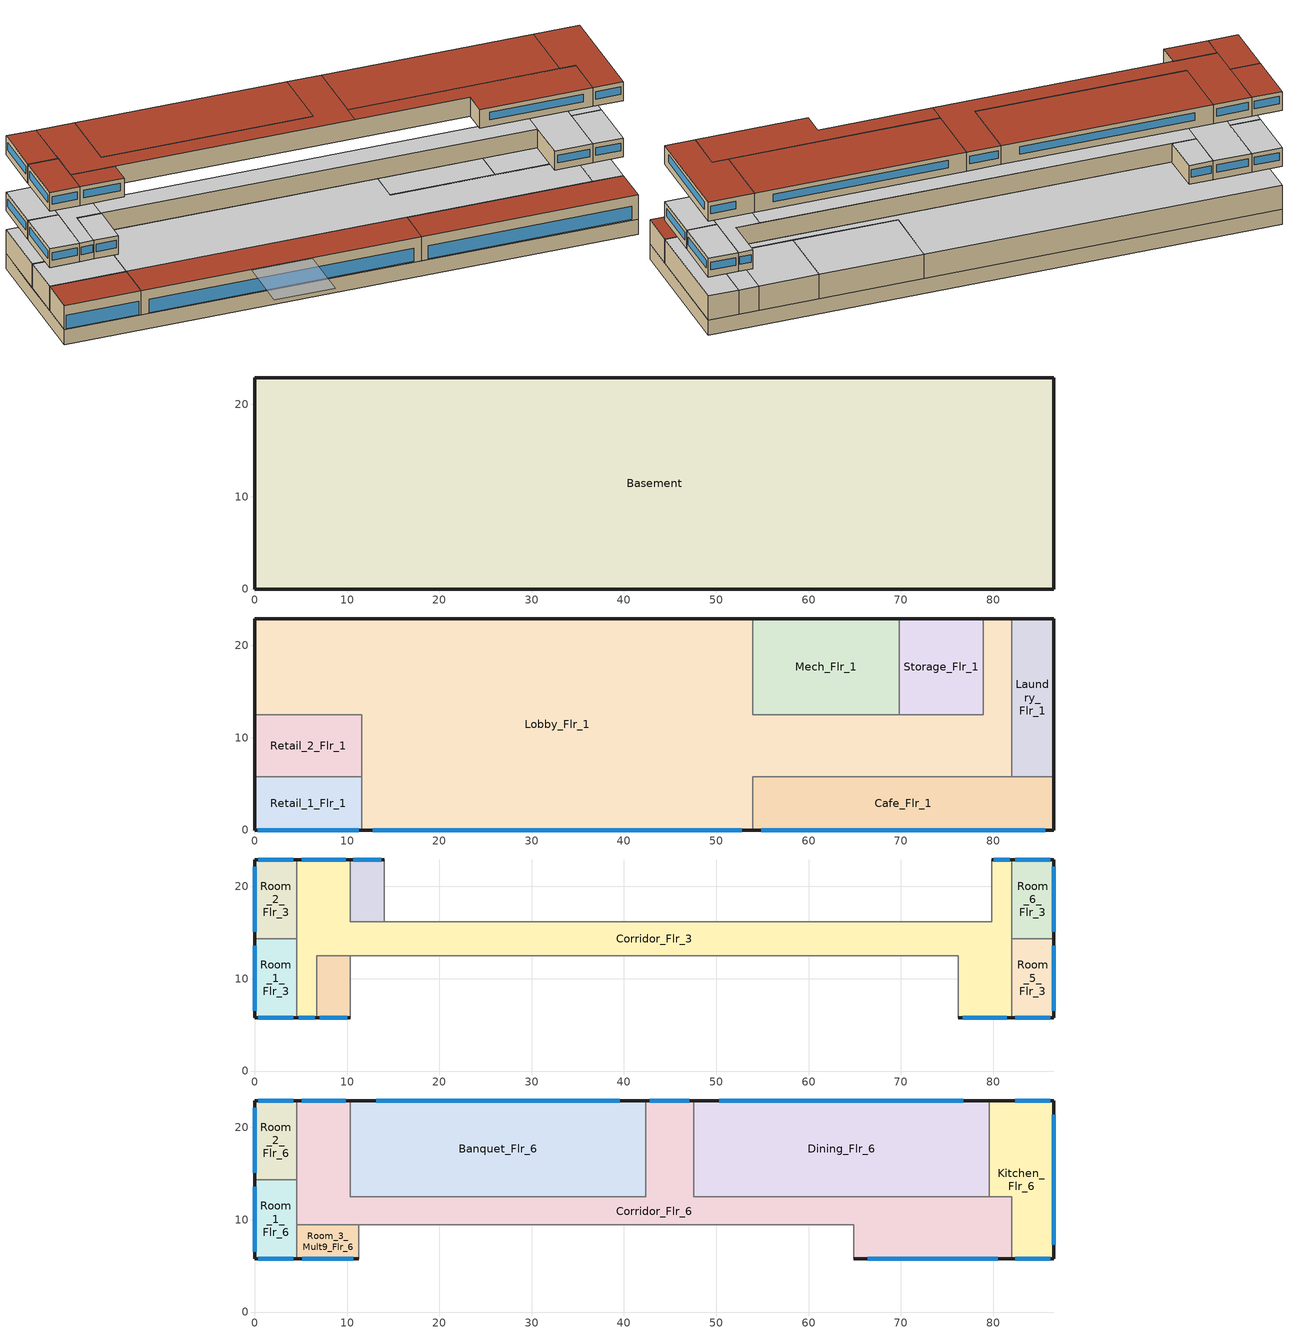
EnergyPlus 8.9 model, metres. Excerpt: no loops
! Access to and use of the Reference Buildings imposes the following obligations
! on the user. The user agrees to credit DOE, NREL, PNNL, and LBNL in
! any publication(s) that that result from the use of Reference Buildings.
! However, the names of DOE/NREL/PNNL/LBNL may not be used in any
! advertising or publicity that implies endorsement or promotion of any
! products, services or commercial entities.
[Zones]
Basement
 floor ground (ext-slab): 86.56,22.86 86.56,0 0,0 0,22.86 z-2.44
 wall ground (Underground Wall Non-res): 86.56,0 86.56,22.86 0,22.86 0,0 86.56,0 z-2.44:0
Cafe_Flr_1
 floor to Basement (INT-FLOOR-TOPSIDE): 86.56,5.79 86.56,0 53.95,0 53.95,5.79 z0
 wall outside (Mass Non-res Ext Wall): 53.95,0 86.56,0 86.56,5.79 z0:3.96
 wall to Lobby_Flr_1 (int-walls): 81.99,5.79 53.95,5.79 53.95,0 z0:3.96
 wall to Laundry_Flr_1 (int-walls): 86.56,5.79 81.99,5.79 z0:3.96
 window (Window Non-res Fixed): 54.88,0 85.63,0 z0.15:2.29
 roof outside (IEAD Res Roof): 53.95,5.79 53.95,0 86.56,0 86.56,5.79 z3.96
Laundry_Flr_1
 floor to Basement (INT-FLOOR-TOPSIDE): 86.56,22.86 86.56,5.79 81.99,5.79 81.99,22.86 z0
 wall outside (Mass Non-res Ext Wall): 86.56,5.79 86.56,22.86 81.99,22.86 z0:3.96
 wall to Lobby_Flr_1 (int-walls): 81.99,22.86 81.99,5.79 z0:3.96
 ceiling adiabatic (INT-FLOOR-UNDERSIDE): 81.99,22.86 81.99,5.79 86.56,5.79 86.56,22.86 z3.96
Lobby_Flr_1
 floor to Basement (INT-FLOOR-TOPSIDE): 0,12.5 0,22.86 53.95,22.86 53.95,0 11.58,0 11.58,12.5 z0; 53.95,12.5 78.94,12.5 78.94,22.86 81.99,22.86 81.99,5.79 53.95,5.79 z0
 wall outside (Mass Non-res Ext Wall): 53.95,22.86 0,22.86 0,12.5 / 11.58,0 53.95,0 / 81.99,22.86 78.94,22.86 z0:3.96
 wall to Mech_Flr_1 (int-walls): 69.8,12.5 53.95,12.5 53.95,22.86 z0:3.96
 wall to Retail_2_Flr_1 (int-walls): 0,12.5 11.58,12.5 11.58,5.79 z0:3.96
 wall to Retail_1_Flr_1 (int-walls): 11.58,5.79 11.58,0 z0:3.96
 wall to Storage_Flr_1 (int-walls): 78.94,22.86 78.94,12.5 69.8,12.5 z0:3.96
 window (Window Non-res Fixed): 12.79,0 52.74,0 z0.15:2.29
 ceiling adiabatic (INT-FLOOR-UNDERSIDE): 0,12.5 11.58,12.5 11.58,5.79 81.99,5.79 81.99,22.86 78.94,22.86 78.94,12.5 53.95,12.5 53.95,22.86 0,22.86 z3.96
 roof outside (IEAD Res Roof): 11.58,5.79 11.58,0 53.95,0 53.95,5.79 z3.96
Mech_Flr_1
 floor to Basement (INT-FLOOR-TOPSIDE): 69.8,22.86 69.8,12.5 53.95,12.5 53.95,22.86 z0
 wall outside (Mass Non-res Ext Wall): 69.8,22.86 53.95,22.86 z0:3.96
 wall to Storage_Flr_1 (int-walls): 69.8,12.5 69.8,22.86 z0:3.96
 ceiling adiabatic (INT-FLOOR-UNDERSIDE): 53.95,22.86 53.95,12.5 69.8,12.5 69.8,22.86 z3.96
Retail_1_Flr_1
 floor to Basement (INT-FLOOR-TOPSIDE): 11.58,5.79 11.58,0 0,0 0,5.79 z0
 wall outside (Mass Non-res Ext Wall): 0,5.79 0,0 11.58,0 z0:3.96
 wall to Retail_2_Flr_1 (int-walls): 11.58,5.79 0,5.79 z0:3.96
 window (Window Non-res Fixed): 0.33,0 11.25,0 z0.15:2.29
 roof outside (IEAD Res Roof): 0,5.79 0,0 11.58,0 11.58,5.79 z3.96
Retail_2_Flr_1
 floor to Basement (INT-FLOOR-TOPSIDE): 11.58,12.5 11.58,5.79 0,5.79 0,12.5 z0
 wall outside (Mass Non-res Ext Wall): 0,12.5 0,5.79 z0:3.96
 ceiling adiabatic (INT-FLOOR-UNDERSIDE): 0,12.5 0,5.79 11.58,5.79 11.58,12.5 z3.96
Storage_Flr_1
 floor to Basement (INT-FLOOR-TOPSIDE): 78.94,22.86 78.94,12.5 69.8,12.5 69.8,22.86 z0
 wall outside (Mass Non-res Ext Wall): 78.94,22.86 69.8,22.86 z0:3.96
 ceiling adiabatic (INT-FLOOR-UNDERSIDE): 69.8,22.86 69.8,12.5 78.94,12.5 78.94,22.86 z3.96
Corridor_Flr_3
 floor adiabatic (INT-FLOOR-TOPSIDE): 4.57,5.79 4.57,22.86 10.36,22.86 10.36,12.5 6.71,12.5 6.71,5.79 z7.01; 10.36,16.15 76.2,16.15 76.2,12.5 10.36,12.5 z7.01; 76.2,16.15 79.86,16.15 79.86,22.86 81.99,22.86 81.99,5.79 76.2,5.79 z7.01
 wall outside (Mass Res Ext Wall): 10.36,22.86 4.57,22.86 / 4.57,5.79 6.71,5.79 / 81.99,22.86 79.86,22.86 / 76.2,5.79 81.99,5.79 z7.01:10.06
 wall adiabatic (int-walls): 79.86,22.86 79.86,16.15 10.36,16.15 10.36,22.86 / 6.71,5.79 6.71,12.5 76.2,12.5 76.2,5.79 z7.01:10.06
 wall to Room_5_Flr_3 (int-walls): 81.99,5.79 81.99,14.33 z7.01:10.06
 wall to Room_1_Flr_3 (int-walls): 4.57,14.33 4.57,5.79 z7.01:10.06
 wall to Room_6_Flr_3 (int-walls): 81.99,14.33 81.99,22.86 z7.01:10.06
 wall to Room_2_Flr_3 (int-walls): 4.57,22.86 4.57,14.33 z7.01:10.06
 window (Window Non-res Fixed): 9.86,22.86 5.08,22.86 / 4.76,5.79 6.52,5.79 / 81.81,22.86 80.04,22.86 / 76.71,5.79 81.48,5.79 z8.11:9.33
 ceiling adiabatic (INT-FLOOR-UNDERSIDE): 4.57,5.79 6.71,5.79 6.71,12.5 10.36,12.5 10.36,22.86 4.57,22.86 z10.06; 10.36,12.5 76.2,12.5 76.2,16.15 10.36,16.15 z10.06; 76.2,5.79 81.99,5.79 81.99,22.86 79.86,22.86 79.86,16.15 76.2,16.15 z10.06
Room_1_Flr_3
 floor adiabatic (INT-FLOOR-TOPSIDE): 4.57,14.33 4.57,5.79 0,5.79 0,14.33 z7.01
 wall outside (Mass Res Ext Wall): 0,14.33 0,5.79 4.57,5.79 z7.01:10.06
 wall to Room_2_Flr_3 (int-walls): 4.57,14.33 0,14.33 z7.01:10.06
 window (Window Res Fixed): 0.4,5.79 4.17,5.79 / 0,13.58 0,6.54 z8.11:9.33
 ceiling adiabatic (INT-FLOOR-UNDERSIDE): 0,14.33 0,5.79 4.57,5.79 4.57,14.33 z10.06
Room_2_Flr_3
 floor adiabatic (INT-FLOOR-TOPSIDE): 4.57,22.86 4.57,14.33 0,14.33 0,22.86 z7.01
 wall outside (Mass Res Ext Wall): 4.57,22.86 0,22.86 0,14.33 z7.01:10.06
 window (Window Res Fixed): 4.17,22.86 0.4,22.86 / 0,22.11 0,15.07 z8.11:9.33
 ceiling adiabatic (INT-FLOOR-UNDERSIDE): 0,22.86 0,14.33 4.57,14.33 4.57,22.86 z10.06
Room_3_Mult19_Flr_3
 floor adiabatic (INT-FLOOR-TOPSIDE): 10.36,12.5 10.36,5.79 6.71,5.79 6.71,12.5 z7.01
 wall outside (Mass Res Ext Wall): 6.71,5.79 10.36,5.79 z7.01:10.06
 wall adiabatic (int-walls): 10.36,5.79 10.36,12.5 6.71,12.5 6.71,5.79 z7.01:10.06
 window (Window Res Fixed): 7.03,5.79 10.04,5.79 z8.11:9.33
 ceiling adiabatic (INT-FLOOR-UNDERSIDE): 6.71,12.5 6.71,5.79 10.36,5.79 10.36,12.5 z10.06
Room_4_Mult19_Flr_3
 floor adiabatic (INT-FLOOR-TOPSIDE): 14.02,22.86 14.02,16.15 10.36,16.15 10.36,22.86 z7.01
 wall outside (Mass Res Ext Wall): 14.02,22.86 10.36,22.86 z7.01:10.06
 wall adiabatic (int-walls): 10.36,22.86 10.36,16.15 14.02,16.15 14.02,22.86 z7.01:10.06
 window (Window Res Fixed): 13.7,22.86 10.68,22.86 z8.11:9.33
 ceiling adiabatic (INT-FLOOR-UNDERSIDE): 10.36,22.86 10.36,16.15 14.02,16.15 14.02,22.86 z10.06
Room_5_Flr_3
 floor adiabatic (INT-FLOOR-TOPSIDE): 86.56,14.33 86.56,5.79 81.99,5.79 81.99,14.33 z7.01
 wall outside (Mass Res Ext Wall): 81.99,5.79 86.56,5.79 86.56,14.33 z7.01:10.06
 wall to Room_6_Flr_3 (int-walls): 86.56,14.33 81.99,14.33 z7.01:10.06
 window (Window Res Fixed): 86.56,6.54 86.56,13.58 / 82.39,5.79 86.16,5.79 z8.11:9.33
 ceiling adiabatic (INT-FLOOR-UNDERSIDE): 81.99,14.33 81.99,5.79 86.56,5.79 86.56,14.33 z10.06
Room_6_Flr_3
 floor adiabatic (INT-FLOOR-TOPSIDE): 86.56,22.86 86.56,14.33 81.99,14.33 81.99,22.86 z7.01
 wall outside (Mass Res Ext Wall): 86.56,14.33 86.56,22.86 81.99,22.86 z7.01:10.06
 window (Window Res Fixed): 86.56,15.07 86.56,22.11 / 86.16,22.86 82.39,22.86 z8.11:9.33
 ceiling adiabatic (INT-FLOOR-UNDERSIDE): 81.99,22.86 81.99,14.33 86.56,14.33 86.56,22.86 z10.06
Banquet_Flr_6
 floor adiabatic (INT-FLOOR-TOPSIDE): 42.37,22.86 42.37,12.5 10.36,12.5 10.36,22.86 z16.15
 wall outside (Mass Res Ext Wall): 42.37,22.86 10.36,22.86 z16.15:19.2
 wall to Corridor_Flr_6 (int-walls): 10.36,22.86 10.36,12.5 42.37,12.5 42.37,22.86 z16.15:19.2
 window (Window Non-res Fixed): 39.57,22.86 13.16,22.86 z17.26:18.48
 roof outside (IEAD Res Roof): 10.36,22.86 10.36,12.5 42.37,12.5 42.37,22.86 z19.2
Corridor_Flr_6
 floor adiabatic (INT-FLOOR-TOPSIDE): 4.57,9.45 4.57,22.86 10.36,22.86 10.36,12.5 42.37,12.5 42.37,22.86 47.55,22.86 47.55,12.5 81.99,12.5 81.99,5.79 64.92,5.79 64.92,9.45 z16.15
 wall outside (Mass Res Ext Wall): 10.36,22.86 4.57,22.86 / 47.55,22.86 42.37,22.86 / 64.92,5.79 81.99,5.79 z16.15:19.2
 wall adiabatic (int-walls): 4.57,22.86 4.57,9.45 64.92,9.45 64.92,5.79 / 81.99,12.5 47.55,12.5 z16.15:19.2
 wall to Dining_Flr_6 (int-walls): 47.55,12.5 47.55,22.86 z16.15:19.2
 wall to Kitchen_Flr_6 (int-walls): 81.99,5.79 81.99,12.5 z16.15:19.2
 window (Window Non-res Fixed): 9.86,22.86 5.08,22.86 / 47.09,22.86 42.82,22.86 / 66.42,5.79 80.5,5.79 z17.26:18.48
 roof outside (IEAD Res Roof): 4.57,9.45 47.55,9.45 47.55,22.86 42.37,22.86 42.37,12.5 10.36,12.5 10.36,22.86 4.57,22.86 z19.2; 47.55,9.45 64.92,9.45 64.92,5.79 81.99,5.79 81.99,12.5 47.55,12.5 z19.2
Dining_Flr_6
 floor adiabatic (INT-FLOOR-TOPSIDE): 79.55,22.86 79.55,12.5 47.55,12.5 47.55,22.86 z16.15
 wall outside (Mass Res Ext Wall): 79.55,22.86 47.55,22.86 z16.15:19.2
 wall to Kitchen_Flr_6 (int-walls): 79.55,12.5 79.55,22.86 z16.15:19.2
 wall adiabatic (int-walls): 47.55,12.5 79.55,12.5 z16.15:19.2
 window (Window Non-res Fixed): 76.75,22.86 50.35,22.86 z17.26:18.48
 roof outside (IEAD Res Roof): 47.55,22.86 47.55,12.5 79.55,12.5 79.55,22.86 z19.2
Kitchen_Flr_6
 floor adiabatic (INT-FLOOR-TOPSIDE): 79.55,12.5 79.55,22.86 86.56,22.86 86.56,5.79 81.99,5.79 81.99,12.5 z16.15
 wall outside (Mass Res Ext Wall): 81.99,5.79 86.56,5.79 86.56,22.86 79.55,22.86 z16.15:19.2
 wall adiabatic (int-walls): 79.55,12.5 81.99,12.5 z16.15:19.2
 window (Window Non-res Fixed): 82.39,5.79 86.16,5.79 / 86.56,7.29 86.56,21.37 / 86.16,22.86 82.39,22.86 z17.26:18.48
 roof outside (IEAD Res Roof): 79.55,12.5 81.99,12.5 81.99,5.79 86.56,5.79 86.56,22.86 79.55,22.86 z19.2
Room_1_Flr_6
 floor adiabatic (INT-FLOOR-TOPSIDE): 4.57,14.33 4.57,5.79 0,5.79 0,14.33 z16.15
 wall outside (Mass Res Ext Wall): 0,14.33 0,5.79 4.57,5.79 z16.15:19.2
 wall adiabatic (int-walls): 4.57,5.79 4.57,14.33 z16.15:19.2
 wall to Room_2_Flr_6 (int-walls): 4.57,14.33 0,14.33 z16.15:19.2
 window (Window Res Fixed): 0.4,5.79 4.17,5.79 / 0,13.58 0,6.54 z17.26:18.48
 roof outside (IEAD Res Roof): 0,14.33 0,5.79 4.57,5.79 4.57,14.33 z19.2
Room_2_Flr_6
 floor adiabatic (INT-FLOOR-TOPSIDE): 4.57,22.86 4.57,14.33 0,14.33 0,22.86 z16.15
 wall outside (Mass Res Ext Wall): 4.57,22.86 0,22.86 0,14.33 z16.15:19.2
 wall adiabatic (int-walls): 4.57,14.33 4.57,22.86 z16.15:19.2
 window (Window Res Fixed): 4.17,22.86 0.4,22.86 / 0,22.11 0,15.07 z17.26:18.48
 roof outside (IEAD Res Roof): 0,22.86 0,14.33 4.57,14.33 4.57,22.86 z19.2
Room_3_Mult9_Flr_6
 floor adiabatic (INT-FLOOR-TOPSIDE): 11.28,9.45 11.28,5.79 4.57,5.79 4.57,9.45 z16.15
 wall outside (Mass Res Ext Wall): 4.57,5.79 11.28,5.79 z16.15:19.2
 wall adiabatic (int-walls): 11.28,5.79 11.28,9.45 4.57,9.45 4.57,5.79 z16.15:19.2
 window (Window Res Fixed): 5.16,5.79 10.69,5.79 z17.26:18.48
 roof outside (IEAD Res Roof): 4.57,9.45 4.57,5.79 11.28,5.79 11.28,9.45 z19.2
shading: 28.19,0 28.19,-9.14 37.34,-9.14 37.34,0 z3.96
[Building]
Ref Bldg Large Hotel New2004_v1.3_5.0: North Axis {deg}=0; Terrain=City; Loads Convergence Tolerance Value=0.04; Temperature Convergence Tolerance Value {deltaC}=0.2; Solar Distribution=FullInteriorAndExterior; Maximum Number of Warmup Days=25; Minimum Number of Warmup Days=6
[Site:Location]
USA IL-CHICAGO-OHARE: Latitude {deg}=41.77; Longitude {deg}=-87.75; Time Zone {hr}=-6; Elevation {m}=190
[SizingPeriod:DesignDay] Day of Month=21; Humidity Condition Type=Wetbulb; Barometric Pressure {Pa}=99063; Rain Indicator=No; Snow Indicator=No; Daylight Saving Time Indicator=No; Solar Model Indicator=ASHRAEClearSky
Name | Month | Day Type | Maximum Dry-Bulb Temperature {C} | Daily Dry-Bulb Temperature Range {deltaC} | Wetbulb or DewPoint at Maximum Dry-Bulb {C} | Wind Speed {m/s} | Wind Direction {deg} | Sky Clearness
CHICAGO Ann Htg 99.6% Condns DB | 1 | WinterDesignDay | -20.6 | 0 | -20.6 | 4.9 | 270 | 0
CHICAGO Ann Clg .4% Condns WB=>MDB | 7 | SummerDesignDay | 31.2 | 10.7 | 25.5 | 5.3 | 230 | 1
[Site:WaterMainsTemperature]
Calculation Method=CORRELATION; Annual Average Outdoor Air Temperature {C}=9.69; Maximum Difference In Monthly Average Outdoor Air Temperatures {deltaC}=28.1
[Site:GroundTemperature:BuildingSurface]
19.527, 19.502, 19.536, 19.598, 20.002, 21.64, 22.225, 22.375, 21.449, 20.121, 19.802, 19.633
[Construction]
Mass Non-res Ext Wall: 1IN Stucco, 8IN Concrete HW, Mass NonRes Wall Insulation, 1/2IN Gypsum
Mass Res Ext Wall: 1IN Stucco, 8IN Concrete HW, Mass Res Wall Insulation, 1/2IN Gypsum
IEAD Res Roof: Roof Membrane, IEAD Res Roof Insulation, Metal Decking
ext-slab: HW CONCRETE, CP02 CARPET PAD
int-walls: 1/2IN Gypsum, 1/2IN Gypsum
INT-FLOOR-TOPSIDE: MAT-CC05 4 HW CONCRETE, CP02 CARPET PAD
INT-FLOOR-UNDERSIDE: CP02 CARPET PAD, MAT-CC05 4 HW CONCRETE
Underground Wall Non-res: 8IN Concrete HW, UGWall NonRes Insulation
Window Non-res Fixed: NonRes Fixed Assembly Window
Window Res Fixed: Res Fixed Assembly Window
InteriorFurnishings: Std Wood 6inch
[Material] Thermal Absorptance=0.9
Name | Roughness | Thickness {m} | Conductivity {W/m-K} | Density {kg/m3} | Specific Heat {J/kg-K} | Solar Absorptance | Visible Absorptance
Mass NonRes Wall Insulation | MediumRough | 0.0495495 | 0.049 | 265 | 836.8 | 0.7 | 0.7
Mass Res Wall Insulation | MediumRough | 0.0752751 | 0.049 | 265 | 836.8 | 0.7 | 0.7
IEAD Res Roof Insulation | MediumRough | 0.127339 | 0.049 | 265 | 836.8 | 0.7 | 0.7
UGWall NonRes Insulation | MediumRough | 0.0001 | 0.049 | 265 | 836.8 | 0.7 | 0.7
Std Wood 6inch | MediumSmooth | 0.15 | 0.12 | 540 | 1210 | 0.7 | 0.7
1/2IN Gypsum | Smooth | 0.0127 | 0.16 | 784.9 | 830 | 0.92 | 0.92
1IN Stucco | Smooth | 0.0253 | 0.6918 | 1858 | 837 | 0.92 | 0.92
8IN CONCRETE HW | Rough | 0.2032 | 1.311 | 2240 | 836.8 | 0.7 | 0.7
HW CONCRETE; MAT-CC05 4 HW CONCRETE | Rough | 0.1016 | 1.311 | 2240 | 836.8 | 0.7 | 0.7
Roof Membrane | VeryRough | 0.0095 | 0.16 | 1121.29 | 1460 | 0.7 | 0.7
Metal Decking | MediumSmooth | 0.0015 | 45.006 | 7680 | 418.4 | 0.7 | 0.3
[WindowMaterial:SimpleGlazingSystem] U-Factor {W/m2-K}=3.23646; Solar Heat Gain Coefficient=0.39
NonRes Fixed Assembly Window; Res Fixed Assembly Window
[Material:NoMass]
CP02 CARPET PAD: Roughness=VeryRough; Thermal Resistance {m2-K/W}=0.2165; Thermal Absorptance=0.9; Solar Absorptance=0.7; Visible Absorptance=0.8
[Zone] Type=1; Floor Area {m2}=autocalculate; Part of Total Floor Area=Yes
Name | Multiplier
Banquet_Flr_6; Basement; Cafe_Flr_1; Corridor_Flr_6; Dining_Flr_6; Kitchen_Flr_6; Laundry_Flr_1; Lobby_Flr_1; Mech_Flr_1; Retail_1_Flr_1; Retail_2_Flr_1; Room_1_Flr_6; Room_2_Flr_6; Storage_Flr_1 | 1
Corridor_Flr_3; Room_1_Flr_3; Room_2_Flr_3; Room_5_Flr_3; Room_6_Flr_3 | 4
Room_3_Mult19_Flr_3; Room_4_Mult19_Flr_3 | 76
Room_3_Mult9_Flr_6 | 9
[People] Fraction Radiant=0.3; Sensible Heat Fraction=AUTOCALCULATE; Activity Level Schedule=ACTIVITY_SCH; Enable ASHRAE 55 Comfort Warnings=No; Mean Radiant Temperature Calculation Type=ZoneAveraged; Work Efficiency Schedule=WORK_EFF_SCH; Clothing Insulation Calculation Method=ClothingInsulationSchedule; Clothing Insulation Schedule=CLOTHING_SCH; Air Velocity Schedule=AIR_VELO_SCH; Thermal Comfort Model 1 Type=FANGER
Name | Zone or ZoneList | Number of People Schedule | Number of People Calculation Method | Zone Floor Area per Person {m2/person} | Number of People
Banquet_Flr_6 People | Banquet_Flr_6 | BLDG_OCC_SCH | Area/Person | 1.39
Basement People | Basement | BLDG_OCC_SCH | Area/Person | 37.16
Cafe_Flr_1 People | Cafe_Flr_1 | BLDG_OCC_SCH | Area/Person | 1.39
Corridor_Flr_3 People | Corridor_Flr_3 | BLDG_OCC_SCH | Area/Person | 92.9
Corridor_Flr_6 People | Corridor_Flr_6 | BLDG_OCC_SCH | Area/Person | 92.9
Dining_Flr_6 People | Dining_Flr_6 | BLDG_OCC_SCH | Area/Person | 1.39
Kitchen_Flr_6 People | Kitchen_Flr_6 | BLDG_OCC_SCH | People |  | 5.56
Laundry_Flr_1 People | Laundry_Flr_1 | BLDG_OCC_SCH | Area/Person | 23.23
Lobby_Flr_1 People | Lobby_Flr_1 | Lobby_Occ_Sch | Area/Person | 3.1
Retail_1_Flr_1 People | Retail_1_Flr_1 | BLDG_OCC_SCH | Area/Person | 6.19
Retail_2_Flr_1 People | Retail_2_Flr_1 | BLDG_OCC_SCH | Area/Person | 6.19
Room_1_Flr_3 People | Room_1_Flr_3 | GuestRoom_Occ_Sch | Area/Person | 26.01
Room_1_Flr_6 People | Room_1_Flr_6 | GuestRoom_Occ_Sch | Area/Person | 26.01
Room_2_Flr_3 People | Room_2_Flr_3 | GuestRoom_Occ_Sch | Area/Person | 26.01
Room_2_Flr_6 People | Room_2_Flr_6 | GuestRoom_Occ_Sch | Area/Person | 26.01
Room_3_Mult19_Flr_3 People | Room_3_Mult19_Flr_3 | GuestRoom_Occ_Sch | Area/Person | 16.35
Room_3_Mult9_Flr_6 People | Room_3_Mult9_Flr_6 | GuestRoom_Occ_Sch | Area/Person | 16.35
Room_4_Mult19_Flr_3 People | Room_4_Mult19_Flr_3 | GuestRoom_Occ_Sch | Area/Person | 16.35
Room_5_Flr_3 People | Room_5_Flr_3 | GuestRoom_Occ_Sch | Area/Person | 26.01
Room_6_Flr_3 People | Room_6_Flr_3 | GuestRoom_Occ_Sch | Area/Person | 26.01
Storage_Flr_1 People | Storage_Flr_1 | BLDG_OCC_SCH | Area/Person | 46.45
[Lights] Design Level Calculation Method=Watts/Area; Return Air Fraction=0; Fraction Radiant=0.7; Fraction Visible=0.2; Fraction Replaceable=1; Return Air Fraction Calculated from Plenum Temperature=No
Name | Zone or ZoneList | Schedule | Watts per Zone Floor Area {W/m2}
Banquet_Flr_6_Lights | Banquet_Flr_6 | BLDG_LIGHT_SCH | 13.99
Basement_Lights | Basement | BLDG_LIGHT_SCH | 10.76
Cafe_Flr_1_Lights | Cafe_Flr_1 | BLDG_LIGHT_SCH | 13.99
Corridor_Flr_3_Lights | Corridor_Flr_3 | BLDG_LIGHT_SCH | 5.38
Corridor_Flr_6_Lights | Corridor_Flr_6 | BLDG_LIGHT_SCH | 5.38
Dining_Flr_6_Lights | Dining_Flr_6 | BLDG_LIGHT_SCH | 13.99
Kitchen_Flr_6_Lights | Kitchen_Flr_6 | BLDG_LIGHT_SCH | 12.91
Laundry_Flr_1_Lights | Laundry_Flr_1 | BLDG_LIGHT_SCH | 6.46
Lobby_Flr_1_Lights | Lobby_Flr_1 | BLDG_LIGHT_SCH | 11.84
Mech_Flr_1_Lights | Mech_Flr_1 | BLDG_LIGHT_SCH | 16.14
Retail_1_Flr_1_Lights | Retail_1_Flr_1 | BLDG_LIGHT_SCH | 16.14
Retail_2_Flr_1_Lights | Retail_2_Flr_1 | BLDG_LIGHT_SCH | 16.14
Room_1_Flr_3_Lights | Room_1_Flr_3 | GuestRoom_Ltg_Sch_Base | 11.84
Room_1_Flr_6_Lights | Room_1_Flr_6 | GuestRoom_Ltg_Sch_Base | 11.84
Room_2_Flr_3_Lights | Room_2_Flr_3 | GuestRoom_Ltg_Sch_Base | 11.84
Room_2_Flr_6_Lights | Room_2_Flr_6 | GuestRoom_Ltg_Sch_Base | 11.84
Room_3_Mult19_Flr_3_Lights | Room_3_Mult19_Flr_3 | GuestRoom_Ltg_Sch_Base | 11.84
Room_3_Mult9_Flr_6_Lights | Room_3_Mult9_Flr_6 | GuestRoom_Ltg_Sch_Base | 11.84
Room_4_Mult19_Flr_3_Lights | Room_4_Mult19_Flr_3 | GuestRoom_Ltg_Sch_Base | 11.84
Room_5_Flr_3_Lights | Room_5_Flr_3 | GuestRoom_Ltg_Sch_Base | 11.84
Room_6_Flr_3_Lights | Room_6_Flr_3 | GuestRoom_Ltg_Sch_Base | 11.84
Storage_Flr_1_Lights | Storage_Flr_1 | BLDG_LIGHT_SCH | 9.68
[ElectricEquipment]
Name | Zone or ZoneList | Schedule | Design Level Calculation Method | Design Level {W} | Fraction Latent | Fraction Radiant | Fraction Lost | Watts per Zone Floor Area {W/m2}
Banquet_Flr_6_MiscPlug_Equip | Banquet_Flr_6 | Kitchen_Elec_Equip_SCH | EquipmentLevel | 22492 | 0 | 0.5 | 0
Basement_MiscPlug_Equip | Basement | BLDG_EQUIP_SCH | Watts/Area |  | 0 | 0.5 | 0 | 5.38
Cafe_Flr_1_MiscPlug_Equip | Cafe_Flr_1 | BLDG_EQUIP_SCH | Watts/Area |  | 0 | 0.5 | 0 | 5.38
Dining_Flr_6_MiscPlug_Equip | Dining_Flr_6 | Kitchen_Elec_Equip_SCH | EquipmentLevel | 22492 | 0 | 0.5 | 0
Kitchen_Flr_6_ExhFan_Equip | Kitchen_Flr_6 | Kitchen_Exhaust_SCH | EquipmentLevel | 698 | 0 | 0 | 1
Kitchen_Flr_6_MiscElec_Equip | Kitchen_Flr_6 | Kitchen_Elec_Equip_SCH | EquipmentLevel | 52481 | 0.2 | 0.5 | 0.1
Laundry_Flr_1_MiscPlug_Equip | Laundry_Flr_1 | LaundryRoom_Eqp_Elec_Sch | EquipmentLevel | 4813 | 0 | 0.5 | 0
Laundry_Flr_1_ExhFan_Equip | Laundry_Flr_1 | ALWAYS_ON | EquipmentLevel | 87 | 0 | 0 | 1
Lobby_Flr_1_MiscPlug_Equip | Lobby_Flr_1 | BLDG_EQUIP_SCH | Watts/Area |  | 0 | 0.5 | 0 | 8.07
Mech_Flr_1_MiscPlug_Equip | Mech_Flr_1 | BLDG_EQUIP_SCH | Watts/Area |  | 0 | 0.5 | 0 | 5.38
Retail_1_Flr_1_MiscPlug_Equip | Retail_1_Flr_1 | BLDG_EQUIP_SCH | Watts/Area |  | 0 | 0.5 | 0 | 10.76
Retail_2_Flr_1_MiscPlug_Equip | Retail_2_Flr_1 | BLDG_EQUIP_SCH | Watts/Area |  | 0 | 0.5 | 0 | 10.76
Room_1_Flr_3_PlugMisc_Equip | Room_1_Flr_3 | GuestRoom_Eqp_Sch | Watts/Area |  | 0 | 0.5 | 0 | 14.3
Room_1_Flr_6_PlugMisc_Equip | Room_1_Flr_6 | GuestRoom_Eqp_Sch | Watts/Area |  | 0 | 0.5 | 0 | 14.3
Room_2_Flr_3_PlugMisc_Equip | Room_2_Flr_3 | GuestRoom_Eqp_Sch | Watts/Area |  | 0 | 0.5 | 0 | 14.3
Room_2_Flr_6_PlugMisc_Equip | Room_2_Flr_6 | GuestRoom_Eqp_Sch | Watts/Area |  | 0 | 0.5 | 0 | 14.3
Room_3_Mult19_Flr_3_PlugMisc_Equip | Room_3_Mult19_Flr_3 | GuestRoom_Eqp_Sch | Watts/Area |  | 0 | 0.5 | 0 | 14.3
Room_3_Mult9_Flr_6_PlugMisc_Equip | Room_3_Mult9_Flr_6 | GuestRoom_Eqp_Sch | Watts/Area |  | 0 | 0.5 | 0 | 14.3
Room_4_Mult19_Flr_3_PlugMisc_Equip | Room_4_Mult19_Flr_3 | GuestRoom_Eqp_Sch | Watts/Area |  | 0 | 0.5 | 0 | 14.3
Room_5_Flr_3_PlugMisc_Equip | Room_5_Flr_3 | GuestRoom_Eqp_Sch | Watts/Area |  | 0 | 0.5 | 0 | 14.3
Room_6_Flr_3_PlugMisc_Equip | Room_6_Flr_3 | GuestRoom_Eqp_Sch | Watts/Area |  | 0 | 0.5 | 0 | 14.3
Storage_Flr_1_MiscPlug_Equip | Storage_Flr_1 | BLDG_EQUIP_SCH | Watts/Area |  | 0 | 0.5 | 0 | 2.69
[GasEquipment] Design Level Calculation Method=EquipmentLevel
Name | Zone or ZoneList | Schedule | Design Level {W} | Fraction Latent | Fraction Radiant | Fraction Lost
Kitchen_Flr_6_MiscGas_Equip | Kitchen_Flr_6 | Kitchen_Gas_Equip_SCH | 166606 | 0.1 | 0.2 | 0.7
Laundry_Flr_1_MiscGas_Equip | Laundry_Flr_1 | LaundryRoom_Eqp_Gas_Sch | 41818 | 0 | 0.5 | 0
[Exterior:Lights]
Exterior Facade Lighting: Schedule=ALWAYS_ON; Design Level {W}=16753; Control Option=AstronomicalClock
[Exterior:FuelEquipment]
Elevators: Fuel Use Type=Electricity; Schedule=BLDG_ELEVATORS; Design Level {W}=122222
[ZoneInfiltration:DesignFlowRate] Schedule=INFIL_QUARTER_ON_SCH; Design Flow Rate Calculation Method=Flow/ExteriorWallArea; Flow per Exterior Surface Area {m3/s-m2}=0.000302; Constant Term Coefficient=1; Temperature Term Coefficient=0; Velocity Term Coefficient=0; Velocity Squared Term Coefficient=0
Name | Zone or ZoneList
Banquet_Flr_6_Infiltration | Banquet_Flr_6
Cafe_Flr_1_Infiltration | Cafe_Flr_1
Corridor_Flr_3_Infiltration | Corridor_Flr_3
Corridor_Flr_6_Infiltration | Corridor_Flr_6
Dining_Flr_6_Infiltration | Dining_Flr_6
Kitchen_Flr_6_Infiltration | Kitchen_Flr_6
Laundry_Flr_1_Infiltration | Laundry_Flr_1
Lobby_Flr_1_Infiltration | Lobby_Flr_1
Mech_Flr_1_Infiltration | Mech_Flr_1
Retail_1_Flr_1_Infiltration | Retail_1_Flr_1
Retail_2_Flr_1_Infiltration | Retail_2_Flr_1
Room_1_Flr_3_Infiltration | Room_1_Flr_3
Room_1_Flr_6_Infiltration | Room_1_Flr_6
Room_2_Flr_3_Infiltration | Room_2_Flr_3
Room_2_Flr_6_Infiltration | Room_2_Flr_6
Room_3_Mult19_Flr_3_Infiltration | Room_3_Mult19_Flr_3
Room_3_Mult9_Flr_6_Infiltration | Room_3_Mult9_Flr_6
Room_4_Mult19_Flr_3_Infiltration | Room_4_Mult19_Flr_3
Room_5_Flr_3_Infiltration | Room_5_Flr_3
Room_6_Flr_3_Infiltration | Room_6_Flr_3
Storage_Flr_1_Infiltration | Storage_Flr_1
[InternalMass] Construction=InteriorFurnishings
Name | Zone | Surface Area {m2}
Banquet_Flr_6 Internal Mass | Banquet_Flr_6 | 663.3149
Basement Internal Mass | Basement | 3957.66
Cafe_Flr_1 Internal Mass | Cafe_Flr_1 | 377.7238
Corridor_Flr_3 Internal Mass | Corridor_Flr_3 | 778.8094
Corridor_Flr_6 Internal Mass | Corridor_Flr_6 | 824.2494
Dining_Flr_6 Internal Mass | Dining_Flr_6 | 663.3149
Kitchen_Flr_6 Internal Mass | Kitchen_Flr_6 | 206.6089
Laundry_Flr_1 Internal Mass | Laundry_Flr_1 | 156.0789
Lobby_Flr_1 Internal Mass | Lobby_Flr_1 | 2616.37
Mech_Flr_1 Internal Mass | Mech_Flr_1 | 328.4864
Retail_1_Flr_1 Internal Mass | Retail_1_Flr_1 | 134.1427
Retail_2_Flr_1 Internal Mass | Retail_2_Flr_1 | 155.3378
Room_1_Flr_3 Internal Mass | Room_1_Flr_3 | 78.044
Room_1_Flr_6 Internal Mass | Room_1_Flr_6 | 78.044
Room_2_Flr_3 Internal Mass | Room_2_Flr_3 | 78.0349
Room_2_Flr_6 Internal Mass | Room_2_Flr_6 | 78.0349
Room_3_Mult19_Flr_3 Internal Mass | Room_3_Mult19_Flr_3 | 49.0477
Room_3_Mult9_Flr_6 Internal Mass | Room_3_Mult9_Flr_6 | 49.0611
Room_4_Mult19_Flr_3 Internal Mass | Room_4_Mult19_Flr_3 | 49.0611
Room_5_Flr_3 Internal Mass | Room_5_Flr_3 | 78.044
Room_6_Flr_3 Internal Mass | Room_6_Flr_3 | 78.0349
Storage_Flr_1 Internal Mass | Storage_Flr_1 | 189.5185
[ZoneMixing]
Kitchen_Flr_6 Exhaust Fanmixing_0: Zone=Kitchen_Flr_6; Schedule=HVACOperationSchd; Design Flow Rate Calculation Method=Flow/Zone; Design Flow Rate {m3/s}=1.84352; Source Zone=Dining_Flr_6; Delta Temperature {deltaC}=0
[AvailabilityManager:Scheduled] Schedule=ALWAYS_ON
FLR_3_DOAS Availability Manager; FLR_6_DOAS Availability Manager
[AvailabilityManager:NightCycle]
VAV WITH REHEAT Availability Manager: Applicability Schedule=ALWAYS_ON; Fan Schedule=HVACOperationSchd; Control Type=CycleOnAny; Thermostat Tolerance {deltaC}=1; Cycling Run Time Control Type=FixedRunTime; Cycling Run Time {s}=1800
[UtilityCost:Tariff]
Name | Output Meter | Conversion Factor Choice | Demand Window Length | Monthly Charge or Variable | Group
PSI_LLF_LowLoadFactorService | Electricity:Facility | kWh | HalfHour | 15 | Comm Elect
PSI_CS_CommercialElectricService | Electricity:Facility | kWh |  | 9.4 | Comm Elect
IN_EIAMonthlyRateGas | Gas:Facility | MCF |  | 0 | Comm Gas
[UtilityCost:Charge:Block] Source Variable=totalEnergy; Season=Annual; Category Variable=EnergyCharges
Name | Utility Cost Charge Block | Tariff | Block Size 1 Value or Variable | Block 1 Cost per Unit Value or Variable | Block Size 2 Value or Variable | Block 2 Cost per Unit Value or Variable | Block Size 3 Value or Variable | Block 3 Cost per Unit Value or Variable | Block Size 4 Value or Variable | Block 4 Cost per Unit Value or Variable | Block Size Multiplier Value or Variable
 | AnnualEnergyCharge | PSI_LLF_LowLoadFactorService | 300 | 0.108222 | 700 | 0.087021 | 1500 | 0.07842 | remaining | 0.05832
 | AnnualDemandBaseCharge | PSI_LLF_LowLoadFactorService | 190 | 0 | 110 | 0.051773 | remaining | 0.046965 |  |  | TotalDemand
 | AnnualEnergyCharge | PSI_CS_CommercialElectricService | 300 | 0.082409 | 700 | 0.072873 | 1500 | 0.061696 | remaining | 0.041179
[UtilityCost:Charge:Simple] Season=Annual
Name | Utility Cost Charge Simple | Tariff | Source Variable | Category Variable | Cost per Unit Value or Variable
 | FuelCostAdjustEnergyCharge | PSI_LLF_LowLoadFactorService | totalEnergy | EnergyCharges | 0.002028
 | QualPollutionControlAdjustEnergyCharge | PSI_LLF_LowLoadFactorService | totalEnergy | EnergyCharges | 0.000536
 | SoxNoxRiderAdjustEnergyCharge | PSI_LLF_LowLoadFactorService | totalEnergy | EnergyCharges | 0.001127
 | DSMRiderAdjustEnergyCharge | PSI_LLF_LowLoadFactorService | totalEnergy | EnergyCharges | -0.00037
 | PurchPowerTrackerAdjustEnergyCharge | PSI_LLF_LowLoadFactorService | totalEnergy | EnergyCharges | -3.1e-05
 | MidwestISOAdjustEnergyCharge | PSI_LLF_LowLoadFactorService | totalEnergy | EnergyCharges | -0.000216
 | CleanCoalRiderEnergyCharge | PSI_LLF_LowLoadFactorService | totalEnergy | EnergyCharges | 0.000833
 | TaxofeightPercent | PSI_LLF_LowLoadFactorService | SubTotal | Taxes | 0.08
 | FuelCostAdjustEnergyCharge | PSI_CS_CommercialElectricService | totalEnergy | EnergyCharges | 0.002028
 | QualPollutionControlAdjustEnergyCharge | PSI_CS_CommercialElectricService | totalEnergy | EnergyCharges | 0.000536
 | SoxNoxRiderAdjustEnergyCharge | PSI_CS_CommercialElectricService | totalEnergy | EnergyCharges | 0.001127
 | DSMRiderAdjustEnergyCharge | PSI_CS_CommercialElectricService | totalEnergy | EnergyCharges | 0.000021
 | PurchPowerTrackerAdjustEnergyCharge | PSI_CS_CommercialElectricService | totalEnergy | EnergyCharges | 0.000034
 | MidwestISOAdjustEnergyCharge | PSI_CS_CommercialElectricService | totalEnergy | EnergyCharges | -0.000203
 | CleanCoalRiderEnergyCharge | PSI_CS_CommercialElectricService | totalEnergy | EnergyCharges | 0.000807
 | TaxofeightPercent | PSI_CS_CommercialElectricService | SubTotal | Taxes | 0.08
 | MonthlyRateGasCharge | IN_EIAMonthlyRateGas | totalEnergy | EnergyCharges | IN_MonthlyGasRates
 | TaxofEightPercent | IN_EIAMonthlyRateGas | SubTotal | Taxes | 0.08
[UtilityCost:Qualify] Variable=TotalDemand; Threshold Value or Variable=75; Season=Annual; Threshold Test=Count
Name | Utility Cost Qualify | Tariff | Qualify Type | Number of Months
 | MinDemand75kw | PSI_LLF_LowLoadFactorService | Minimum | 12
 | MaxDemand75kw | PSI_CS_CommercialElectricService | Maximum | 1
[UtilityCost:Variable]
IN_MonthlyGasRates: Tariff=IN_EIAMonthlyRateGas; Variable Type=Currency; January Value=8.22; February Value=7.51; March Value=8.97; April Value=9.01; May Value=9.16; June Value=10.44; July Value=10.32; August Value=10.13; September Value=9.2; October Value=8.18; November Value=7.83; December Value=7.63
[Schedule:Compact]
ALWAYS_ON: Through: 12/31, For: AllDays, Until: 24:00, 1
ACTIVITY_SCH: Through: 12/31, For: AllDays, Until: 24:00, 120
AIR_VELO_SCH: Through: 12/31, For: AllDays, Until: 24:00, 0.2
BLDG_ELEVATORS: Through: 12/31, For: AllDays, Until: 04:00, 0.05, Until: 05:00, 0.1, Until: 06:00, 0.2, Until: 07:00, 0.4, Until: 09:00, 0.5, Until: 10:00, 0.35, Until: 16:00, 0.15, Until: 17:00, 0.35, Until: 19:00, 0.5, Until: 21:00, 0.4, Until: 22:00, 0.3, Until: 23:00, 0.2, Until: 24:00, 0.1
BLDG_EQUIP_SCH: Through: 12/31, For: Weekdays, Until: 01:00, 0.3, Until: 02:00, 0.25, Until: 05:00, 0.2, Until: 06:00, 0.3, Until: 07:00, 0.5, Until: 08:00, 0.6, Until: 10:00, 0.5, Until: 18:00, 0.35, Until: 19:00, 0.7, Until: 20:00, 0.9, Until: 21:00, 0.95, Until: 22:00, 0.9, Until: 23:00, 0.7, Until: 24:00, 0.4, For: Saturday, Until: 02:00, 0.3, Until: 06:00, 0.2, Until: 08:00, 0.4, Until: 10:00, 0.5, Until: 11:00, 0.4, Until: 18:00, 0.35, Until: 19:00, 0.7, Until: 22:00, 0.8, Until: 23:00, 0.7, Until: 24:00, 0.4, For: SummerDesignDay, Until: 24:00, 1, For: WinterDesignDay, Until: 24:00, 0, For: Sunday Holidays AllOtherDays, Until: 02:00, 0.4, Until: 06:00, 0.3, Until: 07:00, 0.4, Until: 09:00, 0.5, Until: 13:00, 0.4, Until: 18:00, 0.3, Until: 19:00, 0.6, Until: 20:00, 0.8, Until: 21:00, 0.9, Until: 22:00, 0.7, Until: 23:00, 0.6, Until: 24:00, 0.4
BLDG_LIGHT_SCH: Through: 12/31, For: Weekdays, Until: 01:00, 0.2, Until: 02:00, 0.15, Until: 05:00, 0.1, Until: 06:00, 0.2, Until: 07:00, 0.4, Until: 08:00, 0.5, Until: 10:00, 0.4, Until: 18:00, 0.25, Until: 19:00, 0.6, Until: 20:00, 0.8, Until: 21:00, 0.9, Until: 22:00, 0.8, Until: 23:00, 0.6, Until: 24:00, 0.3, For: Saturday, Until: 02:00, 0.2, Until: 06:00, 0.1, Until: 08:00, 0.3, Until: 10:00, 0.4, Until: 11:00, 0.3, Until: 18:00, 0.25, Until: 19:00, 0.6, Until: 22:00, 0.7, Until: 23:00, 0.6, Until: 24:00, 0.3, For: SummerDesignDay, Until: 24:00, 1, For: WinterDesignDay, Until: 24:00, 0, For: Sunday Holidays AllOtherDays, Until: 02:00, 0.3, Until: 06:00, 0.2, Until: 07:00, 0.3, Until: 09:00, 0.4, Until: 13:00, 0.3, Until: 18:00, 0.2, Until: 19:00, 0.5, Until: 20:00, 0.7, Until: 21:00, 0.8, Until: 22:00, 0.6, Until: 23:00, 0.5, Until: 24:00, 0.3
BLDG_OCC_SCH: Through: 12/31, For: Weekdays, Until: 06:00, 0.9, Until: 07:00, 0.7, Until: 09:00, 0.4, Until: 15:00, 0.2, Until: 16:00, 0.3, Until: 19:00, 0.5, Until: 21:00, 0.7, Until: 22:00, 0.8, Until: 24:00, 0.9, For: SummerDesignDay, Until: 24:00, 1, For: Saturday, Until: 06:00, 0.9, Until: 07:00, 0.7, Until: 09:00, 0.5, Until: 17:00, 0.3, Until: 18:00, 0.5, Until: 21:00, 0.6, Until: 24:00, 0.7, For: WinterDesignDay, Until: 24:00, 0, For: Sunday Holidays AllOtherDays, Until: 08:00, 0.7, Until: 11:00, 0.5, Until: 13:00, 0.3, Until: 16:00, 0.2, Until: 17:00, 0.3, Until: 19:00, 0.4, Until: 21:00, 0.6, Until: 24:00, 0.8
CLOTHING_SCH: Through: 04/30, For: AllDays, Until: 24:00, 1, Through: 09/30, For: AllDays, Until: 24:00, 0.5, Through: 12/31, For: AllDays, Until: 24:00, 1
GuestRoom_Eqp_Sch: Through: 12/31, For: Weekdays, Until: 06:00, 0.2, Until: 07:00, 0.62, Until: 08:00, 0.9, Until: 10:00, 0.43, Until: 17:00, 0.26, Until: 19:00, 0.51, Until: 20:00, 0.49, Until: 21:00, 0.66, Until: 22:00, 0.7, Until: 23:00, 0.35, Until: 24:00, 0.2, For: Saturday Sunday Holidays, Until: 06:00, 0.2, Until: 07:00, 0.3, Until: 08:00, 0.62, Until: 09:00, 0.9, Until: 10:00, 0.62, Until: 17:00, 0.29, Until: 18:00, 0.43, Until: 19:00, 0.51, Until: 20:00, 0.49, Until: 21:00, 0.66, Until: 22:00, 0.7, Until: 23:00, 0.35, Until: 24:00, 0.2, For: WinterDesignDay, Until: 24:00, 0, For: SummerDesignDay CustomDay1 CustomDay2, Until: 24:00, 1
GuestRoom_Ltg_Sch_Base: Through: 12/31, For: Weekdays, Until: 01:00, 0.22, Until: 02:00, 0.17, Until: 05:00, 0.11, Until: 06:00, 0.22, Until: 07:00, 0.44, Until: 08:00, 0.56, Until: 10:00, 0.44, Until: 18:00, 0.28, Until: 19:00, 0.67, Until: 20:00, 0.89, Until: 21:00, 1, Until: 22:00, 0.89, Until: 23:00, 0.67, Until: 24:00, 0.33, For: Saturday Sunday Holidays, Until: 02:00, 0.26, Until: 06:00, 0.11, Until: 08:00, 0.41, Until: 10:00, 0.56, Until: 11:00, 0.41, Until: 18:00, 0.33, Until: 19:00, 0.85, Until: 22:00, 1, Until: 23:00, 0.85, Until: 24:00, 0.41, For: WinterDesignDay, Until: 24:00, 0, For: SummerDesignDay CustomDay1 CustomDay2, Until: 24:00, 1
GuestRoom_Occ_Sch: Through: 12/31, For: Weekdays, Until: 06:00, 0.65, Until: 07:00, 0.5, Until: 09:00, 0.28, Until: 15:00, 0.13, Until: 16:00, 0.2, Until: 19:00, 0.35, Until: 21:00, 0.5, Until: 22:00, 0.58, Until: 24:00, 0.65, For: Saturday Sunday Holidays, Until: 06:00, 0.65, Until: 07:00, 0.5, Until: 09:00, 0.34, Until: 17:00, 0.2, Until: 18:00, 0.34, Until: 19:00, 0.35, Until: 21:00, 0.65, Until: 24:00, 0.5, For: WinterDesignDay, Until: 24:00, 0, For: SummerDesignDay CustomDay1 CustomDay2, Until: 24:00, 1
INFIL_QUARTER_ON_SCH: Through: 12/31, For: AllDays, Until: 24:00, 0.25
Kitchen_Elec_Equip_SCH: Through: 12/31, For: Weekday, Until: 06:00, 0.1, Until: 07:00, 0.25, Until: 09:00, 0.35, Until: 10:00, 0.25, Until: 13:00, 0.35, Until: 16:00, 0.25, Until: 19:00, 0.35, Until: 24:00, 0.25, For: Saturday, Until: 06:00, 0.1, Until: 07:00, 0.25, Until: 09:00, 0.35, Until: 10:00, 0.25, Until: 13:00, 0.35, Until: 16:00, 0.25, Until: 19:00, 0.35, Until: 24:00, 0.25, For: SummerDesignDay, Until: 24:00, 0.35, For: WinterDesignDay, Until: 24:00, 0, For: Sunday Holidays AllOtherDays, Until: 06:00, 0.1, Until: 07:00, 0.25, Until: 09:00, 0.35, Until: 10:00, 0.25, Until: 13:00, 0.35, Until: 16:00, 0.25, Until: 19:00, 0.35, Until: 24:00, 0.25
Kitchen_Gas_Equip_SCH: Through: 12/31, For: Weekdays Saturday, Until: 05:00, 0.02, Until: 06:00, 0.05, Until: 07:00, 0.1, Until: 08:00, 0.15, Until: 09:00, 0.2, Until: 10:00, 0.15, Until: 13:00, 0.25, Until: 14:00, 0.2, Until: 15:00, 0.15, Until: 16:00, 0.2, Until: 19:00, 0.3, Until: 21:00, 0.2, Until: 22:00, 0.15, Until: 23:00, 0.1, Until: 24:00, 0.05, For: SummerDesignDay, Until: 24:00, 0.25, For: WinterDesignDay, Until: 24:00, 0, For: Sunday Holidays AllOtherDays, Until: 05:00, 0.02, Until: 06:00, 0.05, Until: 07:00, 0.1, Until: 08:00, 0.15, Until: 09:00, 0.2, Until: 10:00, 0.15, Until: 13:00, 0.25, Until: 14:00, 0.2, Until: 15:00, 0.15, Until: 16:00, 0.2, Until: 19:00, 0.3, Until: 21:00, 0.2, Until: 22:00, 0.15, Until: 23:00, 0.1, Until: 24:00, 0.05
LaundryRoom_Eqp_Elec_Sch: Through: 12/31, For: Weekdays Saturday Sunday Holidays, Until: 08:00, 0, Until: 16:00, 1, Until: 24:00, 0, For: WinterDesignDay, Until: 24:00, 0, For: SummerDesignDay CustomDay1 CustomDay2, Until: 24:00, 1
LaundryRoom_Eqp_Gas_Sch: Through: 12/31, For: Weekdays Saturday Sunday Holidays, Until: 9:00, 0, Until: 17:00, 1, Until: 24:00, 0, For: WinterDesignDay, Until: 24:00, 0, For: SummerDesignDay CustomDay1 CustomDay2, Until: 24:00, 1
Lobby_Occ_Sch: Through: 12/31, For: Weekdays, Until: 05:00, 0.1, Until: 06:00, 0.3, Until: 10:00, 0.7, Until: 16:00, 0.2, Until: 18:00, 0.4, Until: 22:00, 0.2, Until: 24:00, 0.1, For: Saturday Sunday Holidays, Until: 06:00, 0.1, Until: 07:00, 0.3, Until: 10:00, 0.7, Until: 22:00, 0.2, Until: 24:00, 0.1, For: WinterDesignDay, Until: 24:00, 0, For: SummerDesignDay CustomDay1 CustomDay2, Until: 24:00, 1
WORK_EFF_SCH: Through: 12/31, For: AllDays, Until: 24:00, 0
Kitchen_Exhaust_SCH; HVACOperationSchd: Through: 12/31, For: AllDays, Until: 07:00, 0, Until: 24:00, 1
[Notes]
RefBldgLargeHotelNew2004_Chicago.idf
This example file is based on Version 1.3_5.0 and was transitioned to Version 6.0 using the transition utility
DOE Commercial Reference Building
Large hotel, new construction 90.1-2004
EnergyPlus Version 6.0
ASHRAE Standards 90.1-2004 and 62-1999
Description:  Six story motel, 179 rooms plus laundry facility
Form:         Area = 11,345 m2 (122,120 ft2); Number of Stories = 6; Aspect ratio = 3.79 (ground floor and basement), 5.07 (all other floors)
Envelope:     Envelope thermal properties vary with climate according to ASHRAE Standard 90.1-2004.
Opaque constructions: mass walls; built-up flat roof (insulation above deck); basement
Windows: window-to-wall ratio = 26.6%,
Infiltration in perimeter zones only
= 0.4 cfm/ft2 above grade wall area at 0.3 in wc (75 Pa) adjusted to 0.016 in wc (4 Pa).
25% of full value when ventilation system on.
HVAC:         2 air-cooled electric chillers, natural gas boiler, VAV in common areas, elec. unit heater in top floor corridor
Dedicated OA system and 4-pipe fan coil units in guest rooms
Economizer per 90.1-2004 for VAV system
Chiller part load curve corrected from original
Exhaust:      Kitchen exhaust 1888 L/s (4000 cfm); 98% of exhaust make-up air from dining
Kitchen exhaust fan modeled as exterior load to avoid getting double make-up air
Laundry exhaust (dryers) 236 L/s (500 cfm)
Refrigeration: Walk-in cooler and walk-in freezer
Elevators:    6 @ 25 HP each, 91% motor efficiency, motor heat exhausted directly
Int. gains:   W/m2 (W/ft2)   lights         elec plug        gas plug
Dining areas  14.0 (1.3)      67.8 (6.3)       0
Detached Shading:               None
Daylight:                       None
Natural Ventilation:            None
Zonal Equipment:                ZoneHVAC:FourPipeFanCoil, ZoneHVAC:UnitHeater (top floor corridor)
Air Primary Loops:              VAV with Reheat, DOAS
Plant Loops:                    SHWSys1, HeatSys1, CoolSys1
System Equipment Autosize:      Yes
Purchased Cooling:              None
Purchased Heating:              None
Coils:                          Coil:Cooling:Water, Coil:Heating:Water, Coil:Heating:Electric
Pumps:                          Yes
Boilers:                        Boiler:HotWater (gas-fired)
Chillers:                       Chiller:Electric:EIR (air-cooled)
Reference citation for the Commercial Reference Buildings:
Deru, M.; Field, K.; Studer, D.; Benne, K.; Griffith, B.; Torcellini, P;
Halverson, M.; Winiarski, D.; Liu, B.; Rosenberg, M.; Huang, J.;
Yazdanian, M.; Crawley, D. (2010).
U.S. Department of Energy Commercial Reference Building Models of the National Building Stock.
Washington, DC: U.S. Department of Energy, Energy Efficiency and
Renewable Energy, Office of Building Technologies.
***GENERAL SIMULATION PARAMETERS***
Number of Zones: 22
***HOLIDAYS & DAYLIGHT SAVINGS***
